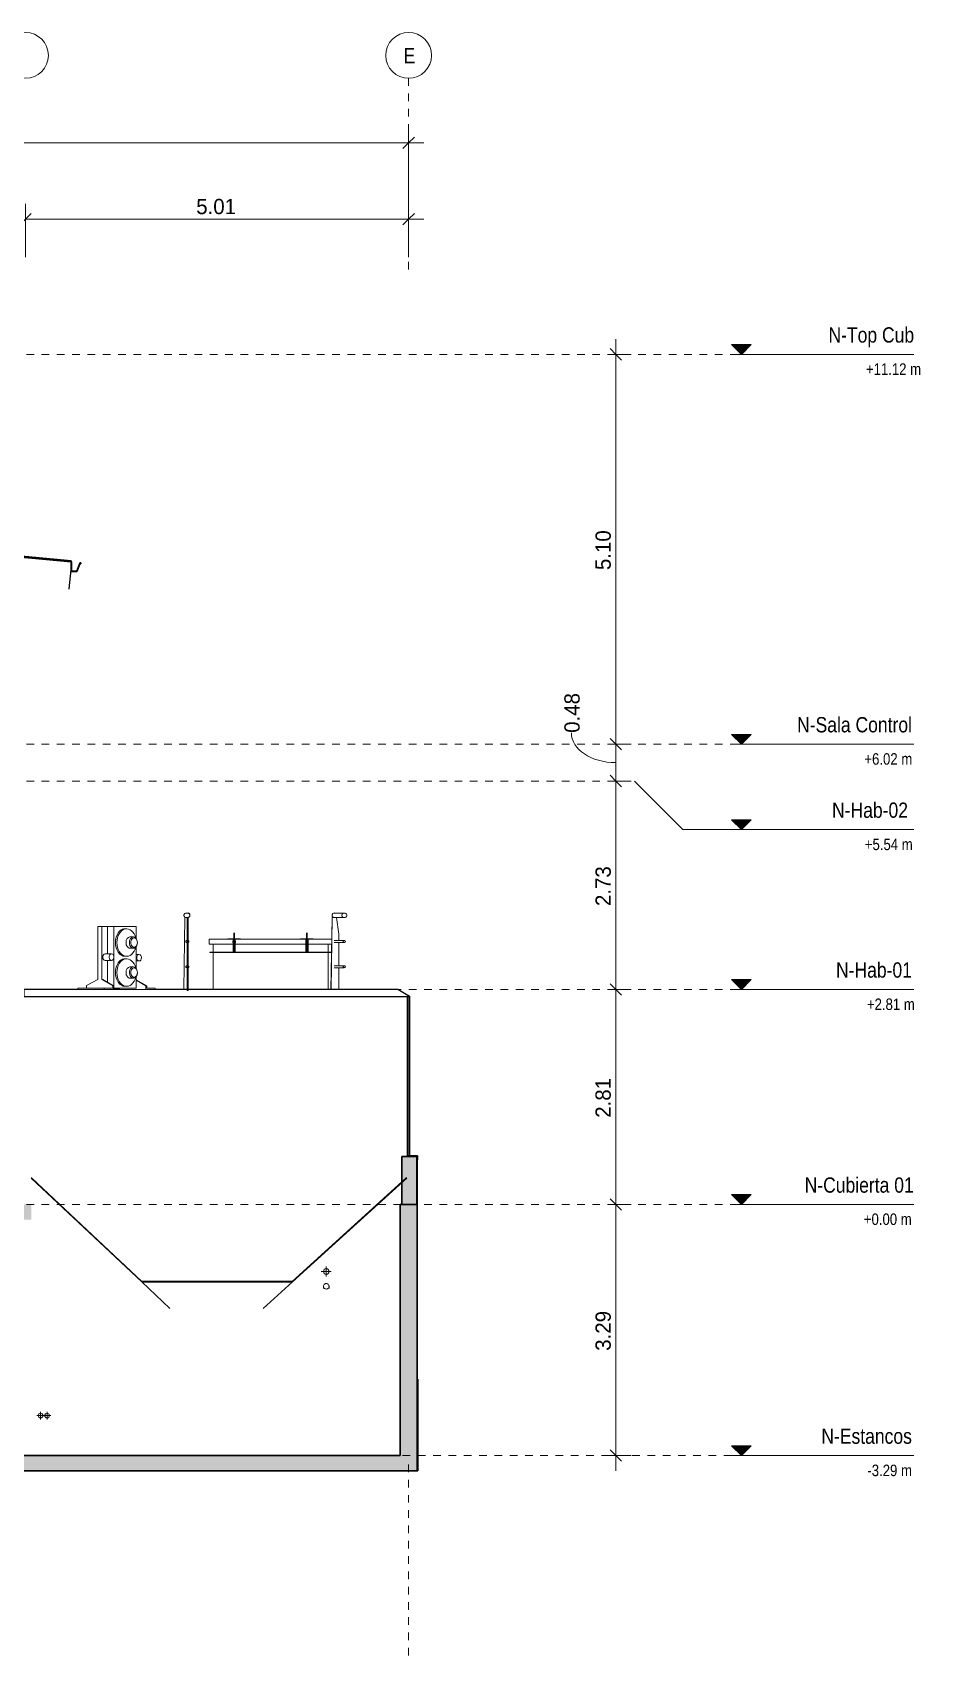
# Model space of a CAD drawing. Header units: metres. Extents: x -3 to 141, y -7 to 15.
# Drawn here: x 78.96 to 90.82, y -5.9 to 15.33 of the extents above; entities that cross this region are included whole.
import ezdxf

# ---------------------------------------------------------------- set-up
doc = ezdxf.new("R2010")
doc.units = ezdxf.units.M
doc.linetypes.add('Centre', pattern=[0.03175, 0.00635, -0.00475, 0.0159, -0.00475])
doc.linetypes.add('Grid Line', pattern=[0.022225, 0.0127, -0.003175, 0.003175, -0.003175])
for name, color, linetype, lineweight in [('A-ANNO-DIMS', 7, 'Continuous', 9), ('A-ANNO-DIMS-100', 7, 'Continuous', 9), ('A-FLOR', 7, 'Continuous', 9), ('A-FLOR-HRAL', 7, 'Continuous', 9), ('A-FLOR-LEVL', 7, 'Continuous', 9), ('A-FLOR-PATT', 7, 'Continuous', 35), ('A-GENM', 7, 'Continuous', 9), ('A-ROOF', 7, 'Continuous', 9), ('A-ROOF-MCUT', 7, 'Continuous', 35), ('A-WALL', 7, 'Continuous', 9), ('A-WALL-PATT', 7, 'Continuous', 35), ('I-WALL', 7, 'Continuous', 9), ('M-EQPM', 7, 'Continuous', 9), ('P-PIPE', 7, 'Continuous', 9), ('P-PIPE-CNTR', 7, 'Continuous', 9), ('S-GRID', 7, 'Continuous', 9), ('S-GRID-IDEN', 7, 'Continuous', 9)]:
    doc.layers.add(name, color=color, linetype=linetype, lineweight=lineweight)
doc.layers.add('G-IMPT', color=7, linetype='Continuous', lineweight=9, true_color=0xffff7f)
doc.styles.add('Century Gothic_1', font='GOTHIC.TTF', dxfattribs={"height": 0.2})
doc.styles.add('Saira Condensed', font='SairaCondensed-Regular.ttf', dxfattribs={"height": 0.2})
doc.styles.add('Saira Condensed_1', font='SairaCondensed-Regular.ttf', dxfattribs={"height": 0.15})
doc.dimstyles.new('FCA_N_Cotas_E100', dxfattribs={"dimscale": 0.3048, "dimtxt": 0.208834, "dimasz": 0.492126, "dimexe": 0.656168, "dimexo": 0.656168, "dimgap": 0.032808, "dimtad": 1, "dimrnd": 0.01, "dimzin": 0, "dimdsep": 46, "dimtxsty": 'Century Gothic_1', "dimblk1": 'OBLIQUE', "dimblk2": 'OBLIQUE', "dimsah": 1, "dimcen": 0.09, "dimdle": 0.656168, "dimazin": 2, "dimtfac": 1, "dimtdec": 4, "dimtix": 1, "dimtmove": 0, "dimatfit": 3, "dimfxl": 1, "dimtvp": 1, "dimtolj": 1, "dimtzin": 0, "dimarcsym": 2})
doc.dimstyles.new('FCA_N_Cotas_E100_1', dxfattribs={"dimscale": 0.3048, "dimtxt": 0.208834, "dimasz": 0.492126, "dimexe": 0.656168, "dimexo": 0.656168, "dimgap": 0.032808, "dimtad": 1, "dimrnd": 0.01, "dimzin": 0, "dimdsep": 46, "dimtxsty": 'Century Gothic_1', "dimblk1": 'OBLIQUE', "dimblk2": 'OBLIQUE', "dimsah": 1, "dimcen": 0.09, "dimdle": 0.656168, "dimazin": 2, "dimtfac": 1, "dimtdec": 4, "dimtix": 1, "dimtmove": 1, "dimatfit": 3, "dimfxl": 1, "dimtvp": 1, "dimtolj": 1, "dimtzin": 0, "dimarcsym": 2})

# ---------------------------------------------------------------- blocks, each defined once
blk = doc.blocks.new('M_Corniza Generica - Blanco-2492307-Sección 03')
at = {"layer": 'A-GENM', "true_color": 0xc0c0c0}
blk.add_hatch(color=9, dxfattribs=at).paths.add_polyline_path([(13.471, 8.054), (13.497, 8.303), (13.492, 8.303), (13.466, 8.055)])
at = {"layer": 'A-GENM', "lineweight": 25}
for p, q in [((13.492, 8.303), (13.466, 8.055)), ((13.471, 8.054), (13.497, 8.303)), ((13.497, 8.303), (13.492, 8.303)), ((13.466, 8.055), (13.471, 8.054))]:
    blk.add_line(p, q, dxfattribs=at)
blk = doc.blocks.new('Generic Models 1 - Generic Models 1-2589847-Sección 03')
at = {"layer": 'A-GENM', "lineweight": 25}
for p, q in [((13.583, 2.812), (12.877, 2.812)), ((12.877, 2.812), (12.877, 2.722)), ((14.129, 2.812), (14.049, 2.812)), ((17.768, 2.812), (14.596, 2.812)), ((17.918, 2.722), (17.768, 2.812)), ((12.877, 2.722), (17.918, 2.722))]:
    blk.add_line(p, q, dxfattribs=at)
blk = doc.blocks.new('Railing - 50 x 12mm-V20-Sección 03')
at = {"layer": 'A-FLOR-HRAL'}
for p, q in [((14.983, 3.752), (14.97, 2.812)), ((15.012, 3.752), (14.983, 3.752)), ((15.012, 3.752), (15.012, 2.797)), ((15.027, 3.752), (15.012, 3.752)), ((15.027, 2.797), (15.027, 3.752)), ((15.012, 2.797), (15.027, 2.797))]:
    blk.add_line(p, q, dxfattribs=at)
blk = doc.blocks.new('Railing - Railing-2595985-Sección 03')
at = {"layer": 'A-FLOR-HRAL'}
for p, q in [((15.026, 3.812), (15.01, 3.812)), ((15.01, 3.752), (15.026, 3.752)), ((15.049, 3.778), (15.049, 3.787)), ((15.026, 3.453), (15.01, 3.453)), ((15.01, 3.427), (15.026, 3.427)), ((15.026, 3.123), (15.01, 3.123)), ((15.01, 3.097), (15.026, 3.097))]:
    blk.add_line(p, q, dxfattribs=at)
at = {"layer": 'A-FLOR-HRAL', "flags": 128}
for points in [[(15.049, 3.787), (15.047, 3.793), (15.043, 3.799), (15.037, 3.804), (15.031, 3.808), (15.023, 3.811), (15.015, 3.812), (15.006, 3.812), (14.998, 3.811), (14.99, 3.809), (14.983, 3.805), (14.978, 3.8), (14.973, 3.795), (14.971, 3.789), (14.97, 3.783)], [(14.97, 3.783), (14.971, 3.776), (14.973, 3.77), (14.978, 3.765), (14.983, 3.76), (14.99, 3.756), (14.998, 3.754), (15.006, 3.753), (15.015, 3.753), (15.023, 3.754), (15.031, 3.757), (15.037, 3.761), (15.043, 3.766), (15.047, 3.772), (15.049, 3.778)], [(15.011, 3.452), (15.008, 3.452), (15.004, 3.452), (15.001, 3.451), (14.999, 3.449), (14.996, 3.447), (14.994, 3.445), (14.993, 3.443), (14.993, 3.44)], [(14.993, 3.44), (14.993, 3.437), (14.994, 3.435), (14.996, 3.433), (14.999, 3.431), (15.001, 3.429), (15.004, 3.428), (15.008, 3.428), (15.011, 3.428)], [(15.026, 3.44), (15.026, 3.443), (15.025, 3.445), (15.023, 3.447), (15.021, 3.449), (15.018, 3.451), (15.015, 3.452), (15.012, 3.452)], [(15.012, 3.428), (15.015, 3.428), (15.018, 3.429), (15.021, 3.431), (15.023, 3.433), (15.025, 3.435), (15.026, 3.437), (15.026, 3.44)], [(15.011, 3.122), (15.008, 3.122), (15.004, 3.122), (15.001, 3.121), (14.999, 3.119), (14.996, 3.117), (14.994, 3.115), (14.993, 3.113), (14.993, 3.11)], [(14.993, 3.11), (14.993, 3.107), (14.994, 3.105), (14.996, 3.103), (14.999, 3.101), (15.001, 3.099), (15.004, 3.098), (15.008, 3.098), (15.011, 3.098)], [(15.026, 3.11), (15.026, 3.113), (15.025, 3.115), (15.023, 3.117), (15.021, 3.119), (15.018, 3.121), (15.015, 3.122), (15.012, 3.122)], [(15.012, 3.098), (15.015, 3.098), (15.018, 3.099), (15.021, 3.101), (15.023, 3.103), (15.025, 3.105), (15.026, 3.107), (15.026, 3.11)]]:
    blk.add_lwpolyline(points, dxfattribs=at)
at = {"layer": 'A-FLOR-HRAL'}
for centre, major_axis, start_param, end_param in [((15.026, 3.783), (0, 0.03), 4.874637, 6.364309), ((15.026, 3.783), (0, 0.03), 3.060469, 3.125648), ((15.026, 3.783), (0, 0.03), 3.141223, 4.550141), ((15.026, 3.44), (0, 0.0125), 4.712389, 6.19781), ((15.026, 3.44), (0, 0.0125), 3.226968, 4.712389), ((15.026, 3.11), (0, 0.0125), 4.712389, 6.19781), ((15.026, 3.11), (0, 0.0125), 3.226968, 4.712389)]:
    blk.add_ellipse(centre, major_axis=major_axis, ratio=0.75471, start_param=start_param, end_param=end_param, dxfattribs=at)
blk.add_blockref('Railing - 50 x 12mm-V20-Sección 03', (0, 0))
blk = doc.blocks.new('Railing - 50 x 12mm-V21-Sección 03')
at = {"layer": 'A-FLOR-HRAL'}
for p, q in [((16.891, 2.812), (16.907, 3.752)), ((16.91, 3.752), (16.895, 2.812)), ((16.91, 3.752), (16.907, 3.752)), ((16.966, 3.752), (16.91, 3.752)), ((16.994, 3.537), (16.966, 3.752)), ((16.995, 3.452), (16.995, 3.525)), ((16.995, 3.122), (16.995, 3.428)), ((16.995, 2.812), (16.995, 3.098))]:
    blk.add_line(p, q, dxfattribs=at)
blk.add_ellipse((16.902, 3.525), major_axis=(0, 0.1), ratio=0.926663, start_param=4.712389, end_param=4.834562, dxfattribs=at)
blk = doc.blocks.new('Railing - Railing-2596027-Sección 03')
at = {"layer": 'A-FLOR-HRAL'}
for p, q in [((17.067, 3.812), (16.935, 3.812)), ((16.935, 3.752), (17.067, 3.752)), ((17.067, 3.453), (16.935, 3.453)), ((16.935, 3.427), (17.067, 3.427)), ((17.067, 3.123), (16.935, 3.123)), ((16.935, 3.097), (17.067, 3.097))]:
    blk.add_line(p, q, dxfattribs=at)
at = {"layer": 'A-FLOR-HRAL', "flags": 128}
for points in [[(17.099, 3.783), (17.099, 3.79), (17.096, 3.796), (17.091, 3.802), (17.085, 3.807), (17.079, 3.811), (17.071, 3.812), (17.063, 3.812), (17.056, 3.811), (17.049, 3.807), (17.043, 3.802), (17.038, 3.796), (17.036, 3.79), (17.035, 3.783)], [(17.035, 3.783), (17.036, 3.775), (17.038, 3.769), (17.043, 3.763), (17.049, 3.758), (17.056, 3.754), (17.063, 3.753), (17.071, 3.753), (17.079, 3.754), (17.085, 3.758), (17.091, 3.763), (17.096, 3.769), (17.099, 3.775), (17.099, 3.783)], [(17.081, 3.44), (17.08, 3.443), (17.079, 3.446), (17.077, 3.448), (17.075, 3.45), (17.072, 3.452), (17.069, 3.452), (17.065, 3.452), (17.062, 3.452), (17.059, 3.45), (17.057, 3.448), (17.055, 3.446), (17.054, 3.443), (17.054, 3.44)], [(17.054, 3.44), (17.054, 3.437), (17.055, 3.434), (17.057, 3.432), (17.059, 3.43), (17.062, 3.428), (17.065, 3.428), (17.069, 3.428), (17.072, 3.428), (17.075, 3.43), (17.077, 3.432), (17.079, 3.434), (17.08, 3.437), (17.081, 3.44)], [(17.081, 3.11), (17.08, 3.113), (17.079, 3.116), (17.077, 3.118), (17.075, 3.12), (17.072, 3.122), (17.069, 3.122), (17.065, 3.122), (17.062, 3.122), (17.059, 3.12), (17.057, 3.118), (17.055, 3.116), (17.054, 3.113), (17.054, 3.11)], [(17.054, 3.11), (17.054, 3.107), (17.055, 3.104), (17.057, 3.102), (17.059, 3.1), (17.062, 3.098), (17.065, 3.098), (17.069, 3.098), (17.072, 3.098), (17.075, 3.1), (17.077, 3.102), (17.079, 3.104), (17.08, 3.107), (17.081, 3.11)]]:
    blk.add_lwpolyline(points, dxfattribs=at)
at = {"layer": 'A-FLOR-HRAL'}
for start_param, end_param in [(0, 1.570796), (1.570796, 3.141593)]:
    blk.add_ellipse((16.935, 3.783), major_axis=(0, 0.03), ratio=0.926663, start_param=start_param, end_param=end_param, dxfattribs=at)
blk.add_blockref('Railing - 50 x 12mm-V21-Sección 03', (0, 0))
blk = doc.blocks.new('M_Boca Acceso Tanque alimentación - M_Boca Acceso Tanque alimentación-2597547-Sección 03')
at = {"layer": 'A-GENM', "color": 8, "true_color": 0x808080}
for p, q in [((15.3, 3.47), (15.622, 3.47)), ((15.3, 3.405), (15.3, 3.47)), ((15.612, 3.405), (15.3, 3.405)), ((15.352, 3.3), (15.352, 3.405)), ((15.543, 3.476), (15.622, 3.476)), ((15.543, 3.47), (15.543, 3.476)), ((15.622, 3.47), (15.543, 3.47)), ((15.612, 3.444), (15.61, 3.444)), ((15.61, 3.426), (15.612, 3.426)), ((15.622, 3.462), (15.612, 3.462)), ((15.612, 3.385), (15.612, 3.435)), ((15.632, 3.551), (15.622, 3.551)), ((15.622, 3.435), (15.622, 3.5)), ((15.622, 3.435), (15.622, 3.385)), ((15.622, 3.408), (15.632, 3.408)), ((15.632, 3.405), (15.622, 3.405)), ((15.622, 3.306), (15.622, 3.399)), ((15.622, 3.399), (15.622, 3.399)), ((15.632, 3.5), (15.632, 3.435)), ((15.632, 3.476), (15.632, 3.476)), ((15.632, 3.476), (15.711, 3.476)), ((15.632, 3.47), (16.573, 3.47)), ((15.711, 3.47), (15.632, 3.47)), ((15.642, 3.462), (15.632, 3.462)), ((15.632, 3.385), (15.632, 3.435)), ((15.643, 3.444), (15.642, 3.444)), ((15.642, 3.435), (15.642, 3.385)), ((15.642, 3.426), (15.643, 3.426)), ((16.563, 3.405), (15.642, 3.405)), ((15.642, 3.306), (15.642, 3.399)), ((15.642, 3.399), (15.642, 3.399)), ((15.711, 3.47), (15.711, 3.476)), ((16.494, 3.476), (16.573, 3.476)), ((16.494, 3.47), (16.494, 3.476)), ((16.573, 3.47), (16.494, 3.47)), ((16.563, 3.444), (16.562, 3.444)), ((16.562, 3.426), (16.563, 3.426)), ((16.573, 3.462), (16.563, 3.462)), ((16.563, 3.385), (16.563, 3.435)), ((16.583, 3.551), (16.573, 3.551)), ((16.573, 3.435), (16.573, 3.5)), ((16.573, 3.435), (16.573, 3.385)), ((16.573, 3.408), (16.583, 3.408)), ((16.583, 3.405), (16.573, 3.405)), ((16.573, 3.306), (16.573, 3.399)), ((16.573, 3.399), (16.573, 3.399)), ((16.583, 3.5), (16.583, 3.435)), ((16.583, 3.476), (16.583, 3.476)), ((16.583, 3.476), (16.662, 3.476)), ((16.583, 3.47), (16.902, 3.47)), ((16.662, 3.47), (16.583, 3.47)), ((16.593, 3.462), (16.583, 3.462)), ((16.583, 3.385), (16.583, 3.435)), ((16.595, 3.444), (16.593, 3.444)), ((16.593, 3.435), (16.593, 3.385)), ((16.593, 3.426), (16.595, 3.426)), ((16.901, 3.405), (16.593, 3.405)), ((16.593, 3.306), (16.593, 3.399)), ((16.593, 3.399), (16.593, 3.399)), ((16.662, 3.47), (16.662, 3.476)), ((16.857, 3.3), (16.857, 3.405)), ((15.307, 3.295), (15.307, 3.3)), ((16.899, 3.3), (15.307, 3.3)), ((15.307, 3.295), (16.899, 3.295)), ((15.352, 2.812), (15.352, 3.295)), ((15.612, 3.367), (15.612, 3.385)), ((15.612, 3.385), (15.622, 3.385)), ((15.612, 3.359), (15.612, 3.367)), ((15.622, 3.367), (15.612, 3.367)), ((15.612, 3.306), (15.612, 3.359)), ((15.622, 3.359), (15.612, 3.359)), ((15.622, 3.306), (15.612, 3.306)), ((15.622, 3.385), (15.622, 3.367)), ((15.622, 3.367), (15.622, 3.359)), ((15.622, 3.359), (15.622, 3.306)), ((15.622, 3.306), (15.622, 3.306)), ((15.632, 3.367), (15.632, 3.385)), ((15.632, 3.385), (15.642, 3.385)), ((15.632, 3.359), (15.632, 3.367)), ((15.642, 3.367), (15.632, 3.367)), ((15.632, 3.306), (15.632, 3.359)), ((15.642, 3.359), (15.632, 3.359)), ((15.642, 3.306), (15.632, 3.306)), ((15.642, 3.385), (15.642, 3.367)), ((15.642, 3.367), (15.642, 3.359)), ((15.642, 3.359), (15.642, 3.306)), ((15.642, 3.306), (15.642, 3.306)), ((16.563, 3.367), (16.563, 3.385)), ((16.563, 3.385), (16.573, 3.385)), ((16.563, 3.359), (16.563, 3.367)), ((16.573, 3.367), (16.563, 3.367)), ((16.563, 3.306), (16.563, 3.359)), ((16.573, 3.359), (16.563, 3.359)), ((16.573, 3.306), (16.563, 3.306)), ((16.573, 3.385), (16.573, 3.367)), ((16.573, 3.367), (16.573, 3.359)), ((16.573, 3.359), (16.573, 3.306)), ((16.573, 3.306), (16.573, 3.306)), ((16.583, 3.367), (16.583, 3.385)), ((16.583, 3.385), (16.593, 3.385)), ((16.583, 3.359), (16.583, 3.367)), ((16.593, 3.367), (16.583, 3.367)), ((16.583, 3.306), (16.583, 3.359)), ((16.593, 3.359), (16.583, 3.359)), ((16.593, 3.306), (16.583, 3.306)), ((16.593, 3.385), (16.593, 3.367)), ((16.593, 3.367), (16.593, 3.359)), ((16.593, 3.359), (16.593, 3.306)), ((16.593, 3.306), (16.593, 3.306)), ((16.857, 2.812), (16.857, 3.295))]:
    blk.add_line(p, q, dxfattribs=at)
for centre, major_axis, start_param, end_param in [((15.61, 3.435), (0, 0.00928), 0, 1.570796), ((15.61, 3.435), (0, 0.00928), 1.570796, 3.141593), ((15.612, 3.435), (0, 0.027), 0, 1.570796), ((15.622, 3.5), (0, 0.0513), 0, 1.570796), ((15.622, 3.435), (0, 0.0271), 2.617994, 2.879793), ((15.632, 3.5), (0, 0.0513), 6.193309, 6.283185), ((15.632, 3.5), (0, 0.0513), 0, 1.570796), ((15.632, 3.435), (0, 0.027), 0.261799, 0.785398), ((15.642, 3.435), (0, 0.027), 0, 1.570796), ((15.642, 3.435), (0, 0.00928), 2.356194, 2.617994), ((15.643, 3.435), (0, 0.00928), 0, 1.570796), ((15.643, 3.435), (0, 0.00928), 1.570796, 3.141593), ((16.562, 3.435), (0, 0.00928), 0, 1.570796), ((16.562, 3.435), (0, 0.00928), 1.570796, 3.141593), ((16.563, 3.435), (0, 0.027), 0, 1.570796), ((16.573, 3.5), (0, 0.0513), 0, 1.570796), ((16.573, 3.435), (0, 0.0271), 2.617994, 2.879793), ((16.583, 3.5), (0, 0.0513), 6.192816, 6.283185), ((16.583, 3.5), (0, 0.0513), 0, 1.570796), ((16.583, 3.435), (0, 0.027), 0.261799, 0.785398), ((16.593, 3.435), (0, 0.027), 0, 1.570796), ((16.593, 3.435), (0, 0.00928), 2.356194, 2.617994), ((16.595, 3.435), (0, 0.00928), 0, 1.570796), ((16.595, 3.435), (0, 0.00928), 1.570796, 3.141593)]:
    blk.add_ellipse(centre, major_axis=major_axis, ratio=0.00084, start_param=start_param, end_param=end_param, dxfattribs=at)
blk = doc.blocks.new('Ventilacion01 - Standard-2235841-Sección 03')
at = {"layer": 'M-EQPM'}
for p, q in [((13.844, 3.635), (13.844, 2.943)), ((13.897, 3.635), (13.844, 3.635)), ((13.897, 2.943), (13.897, 3.635)), ((13.973, 3.635), (13.897, 3.635)), ((13.973, 3.278), (13.973, 3.635)), ((14.055, 3.635), (13.973, 3.635)), ((14.055, 3.237), (14.055, 3.635)), ((14.347, 3.635), (14.055, 3.635)), ((14.347, 3.478), (14.347, 3.635)), ((14.221, 3.606), (14.201, 3.606)), ((14.31, 3.499), (14.265, 3.499)), ((14.024, 3.278), (13.94, 3.278)), ((13.94, 3.192), (14.024, 3.192)), ((13.973, 2.905), (13.973, 3.192)), ((14.055, 2.828), (14.055, 3.233)), ((14.201, 3.246), (14.221, 3.246)), ((14.221, 3.214), (14.201, 3.214)), ((14.265, 3.352), (14.31, 3.352)), ((14.347, 3.087), (14.347, 3.374)), ((14.384, 3.271), (14.347, 3.271)), ((14.31, 3.108), (14.265, 3.108)), ((14.347, 3.185), (14.384, 3.185)), ((14.347, 2.828), (14.347, 2.982)), ((13.583, 2.828), (13.926, 2.828)), ((13.583, 2.828), (13.583, 2.812)), ((13.583, 2.812), (13.926, 2.812)), ((13.844, 2.943), (13.696, 2.864)), ((13.696, 2.864), (13.696, 2.828)), ((14.039, 2.86), (13.897, 2.943)), ((13.897, 2.943), (13.908, 2.943)), ((13.908, 2.943), (14.049, 2.86)), ((14.039, 2.828), (13.926, 2.828)), ((13.926, 2.828), (13.926, 2.812)), ((13.926, 2.812), (14.049, 2.812)), ((14.039, 2.828), (14.039, 2.86)), ((14.049, 2.86), (14.039, 2.86)), ((14.049, 2.86), (14.049, 2.812)), ((14.055, 2.828), (14.049, 2.828)), ((14.347, 2.828), (14.055, 2.828)), ((14.129, 2.828), (14.129, 2.812)), ((14.129, 2.812), (14.472, 2.812)), ((14.201, 2.854), (14.221, 2.854)), ((14.265, 2.961), (14.31, 2.961)), ((14.347, 2.94), (14.483, 2.86)), ((14.472, 2.86), (14.347, 2.934)), ((14.472, 2.812), (14.472, 2.86)), ((14.483, 2.86), (14.472, 2.86)), ((14.472, 2.812), (14.596, 2.812)), ((14.483, 2.86), (14.483, 2.828)), ((14.596, 2.828), (14.483, 2.828)), ((14.596, 2.812), (14.596, 2.828))]:
    blk.add_line(p, q, dxfattribs=at)
for centre, major_axis, start_param, end_param in [((14.221, 3.426), (0, 0.18), 5.042164, 7.853982), ((14.201, 3.426), (0, 0.18), 0, 3.141593), ((14.201, 3.426), (0, 0.18), 0, 1.570796), ((14.201, 3.426), (0, 0.18), 1.570796, 3.141593), ((14.221, 3.426), (0, 0.18), 1.570796, 4.382614), ((14.265, 3.426), (0, 0.0736), 0, 1.570796), ((14.265, 3.426), (0, 0.0736), 1.570796, 3.141593), ((14.31, 3.426), (0, 0.0736), 4.712389, 7.853982), ((14.31, 3.426), (0, 0.0736), 1.570796, 4.712389), ((14.319, 3.426), (0, 0.0606), 4.712389, 7.853982), ((14.319, 3.426), (0, 0.0606), 1.570796, 4.712389), ((13.94, 3.235), (0, 0.043), 0, 1.570796), ((13.94, 3.235), (0, 0.043), 1.570796, 3.141593), ((14.024, 3.235), (0, 0.043), 4.712389, 7.853982), ((14.024, 3.235), (0, 0.043), 1.570796, 3.141593), ((14.024, 3.235), (0, 0.043), 3.141593, 4.712389), ((14.201, 3.034), (0, 0.18), 0, 3.141593), ((14.201, 3.034), (0, 0.18), 0, 1.570796), ((14.221, 3.034), (0, 0.18), 5.042164, 7.853982), ((14.384, 3.228), (0, 0.043), 4.712389, 7.853982), ((14.384, 3.228), (0, 0.043), 1.570796, 3.141593), ((14.384, 3.228), (0, 0.043), 3.141593, 4.712389), ((14.201, 3.034), (0, 0.18), 1.570796, 3.141593), ((14.221, 3.034), (0, 0.18), 1.570796, 4.382614), ((14.265, 3.034), (0, 0.0736), 0, 1.570796), ((14.265, 3.034), (0, 0.0736), 1.570796, 3.141593), ((14.31, 3.034), (0, 0.0736), 4.712389, 7.853982), ((14.31, 3.034), (0, 0.0736), 1.570796, 4.700556), ((14.319, 3.034), (0, 0.0606), 4.712389, 7.853982), ((14.319, 3.034), (0, 0.0606), 1.570796, 4.712389)]:
    blk.add_ellipse(centre, major_axis=major_axis, ratio=0.707107, start_param=start_param, end_param=end_param, dxfattribs=at)
blk = doc.blocks.new('M_Estanque Alimentación-2 - M_Estanque Alimentación-2-3172306-Sección 03')
at = {"layer": 'A-GENM', "lineweight": 25}
for p, q in [((12.983, 0.342), (12.973, 0.342)), ((12.973, 0.342), (14.418, -1.013)), ((14.42, -1.006), (12.983, 0.342)), ((17.873, 0.342), (16.387, -1.006)), ((16.39, -1.013), (17.883, 0.342)), ((17.883, 0.342), (17.873, 0.342)), ((14.418, -1.013), (16.39, -1.013)), ((16.387, -1.006), (14.42, -1.006))]:
    blk.add_line(p, q, dxfattribs=at)
at = {"layer": 'A-GENM', "color": 8, "true_color": 0x808080}
for p, q in [((14.787, -1.36), (14.418, -1.013)), ((16.39, -1.013), (16.008, -1.36))]:
    blk.add_line(p, q, dxfattribs=at)
blk = doc.blocks.new('Level - Con_Triangulo-1145791-Sección 03')
at = {"layer": 'A-FLOR-LEVL', "true_color": 0xe2e2e2}
blk.add_hatch(color=254, dxfattribs=at).paths.add_polyline_path([(22.387, 0.129), (22.259, 0), (22.13, 0.129)])
at = {"layer": 'A-FLOR-LEVL', "color": 253, "true_color": 0xaaaaaa}
for p, q in [((22.387, 0.129), (22.13, 0.129)), ((22.13, 0.129), (22.259, 0)), ((22.13, 0), (24.514, 0)), ((22.259, 0), (22.387, 0.129))]:
    blk.add_line(p, q, dxfattribs=at)
blk = doc.blocks.new('Grid - 3mm-1144979-Sección 03')
at = {"layer": 'S-GRID-IDEN', "color": 253, "true_color": 0xaaaaaa}
blk.add_circle((-5.916, 15.032), 0.3, dxfattribs=at)
blk = doc.blocks.new('DIMBLOCK11-Sección 03')
at = {"layer": 'A-ANNO-DIMS-100'}
for p, q in [((78.869, 12.889), (78.869, 13.089)), ((83.878, 12.889), (83.878, 13.089)), ((84.078, 12.889), (78.869, 12.889)), ((78.869, 12.889), (78.869, 12.392)), ((83.878, 12.889), (83.878, 12.392))]:
    blk.add_line(p, q, dxfattribs=at)
at = {"layer": 'A-ANNO-DIMS-100', "lineweight": 35}
for p, q in [((78.869, 12.889), (78.944, 12.964)), ((83.878, 12.889), (83.953, 12.964)), ((78.869, 12.889), (78.794, 12.814)), ((83.878, 12.889), (83.803, 12.814))]:
    blk.add_line(p, q, dxfattribs=at)
at = {"layer": 'A-ANNO-DIMS-100', "color": 0, "insert": (81.101, 13.155), "char_height": 0.2, "width": 0.65236, "attachment_point": 1, "line_spacing_factor": 0.984502, "style": 'Century Gothic_1'}
blk.add_mtext('5.01', dxfattribs=at)
blk = doc.blocks.new('_Oblique')
at = {"color": 0, "linetype": 'ByBlock', "lineweight": -2}
blk.add_line((-0.5, -0.5), (0.5, 0.5), dxfattribs=at)
blk = doc.blocks.new('DIMBLOCK15-Sección 03')
at = {"layer": 'A-ANNO-DIMS-100'}
for p, q in [((60.054, 13.889), (60.054, 14.089)), ((83.878, 13.889), (83.878, 14.089)), ((59.854, 13.889), (84.078, 13.889)), ((60.054, 13.889), (60.054, 12.392)), ((83.878, 13.889), (83.878, 12.392))]:
    blk.add_line(p, q, dxfattribs=at)
at = {"layer": 'A-ANNO-DIMS-100', "lineweight": 35}
for p, q in [((60.054, 13.889), (59.979, 13.814)), ((60.054, 13.889), (60.129, 13.964)), ((83.878, 13.889), (83.803, 13.814)), ((83.878, 13.889), (83.953, 13.964))]:
    blk.add_line(p, q, dxfattribs=at)
at = {"layer": 'A-ANNO-DIMS-100', "color": 0, "insert": (71.616, 14.155), "char_height": 0.2, "width": 0.83931, "attachment_point": 1, "line_spacing_factor": 0.984502, "style": 'Century Gothic_1'}
blk.add_mtext('23.82', dxfattribs=at)
blk = doc.blocks.new('DIMBLOCK16-Sección 03')
at = {"layer": 'A-ANNO-DIMS-100'}
for p, q in [((86.587, 11.321), (86.587, 6.021)), ((86.587, 11.121), (86.493, 11.121)), ((86.587, 11.121), (86.787, 11.121)), ((86.587, 6.021), (86.493, 6.021)), ((86.587, 6.021), (86.787, 6.021))]:
    blk.add_line(p, q, dxfattribs=at)
at = {"layer": 'A-ANNO-DIMS-100', "lineweight": 35}
for p, q in [((86.587, 11.121), (86.512, 11.196)), ((86.587, 11.121), (86.662, 11.046)), ((86.587, 6.021), (86.512, 6.096)), ((86.587, 6.021), (86.662, 5.946))]:
    blk.add_line(p, q, dxfattribs=at)
at = {"layer": 'A-ANNO-DIMS-100', "color": 0, "insert": (86.321, 8.299), "char_height": 0.2, "width": 0.65236, "attachment_point": 1, "rotation": 90, "line_spacing_factor": 0.984502, "style": 'Century Gothic_1'}
blk.add_mtext('5.10', dxfattribs=at)
blk = doc.blocks.new('DIMBLOCK17-Sección 03')
at = {"layer": 'A-ANNO-DIMS-100'}
for p, q in [((86.587, 6.021), (86.493, 6.021)), ((86.587, 6.021), (86.587, 5.539)), ((86.587, 6.021), (86.787, 6.021)), ((86.587, 5.539), (86.493, 5.539)), ((86.587, 5.539), (86.787, 5.539))]:
    blk.add_line(p, q, dxfattribs=at)
at = {"layer": 'A-ANNO-DIMS-100', "lineweight": 35}
for p, q in [((86.587, 6.021), (86.512, 6.096)), ((86.587, 6.021), (86.662, 5.946)), ((86.587, 5.539), (86.512, 5.614)), ((86.587, 5.539), (86.662, 5.464))]:
    blk.add_line(p, q, dxfattribs=at)
at = {"layer": 'A-ANNO-DIMS-100'}
blk.add_ellipse((86.587, 6.17), major_axis=(0.581, 0), ratio=0.671286, start_param=3.141593, end_param=4.712389, dxfattribs=at)
at = {"layer": 'A-ANNO-DIMS-100', "color": 0, "insert": (85.914, 6.17), "char_height": 0.2, "width": 0.65236, "attachment_point": 1, "rotation": 90, "line_spacing_factor": 0.984502, "style": 'Century Gothic_1'}
blk.add_mtext('0.48', dxfattribs=at)
blk = doc.blocks.new('DIMBLOCK18-Sección 03')
at = {"layer": 'A-ANNO-DIMS-100'}
for p, q in [((86.587, 5.539), (86.493, 5.539)), ((86.587, 5.539), (86.587, 2.812)), ((86.587, 5.539), (86.787, 5.539)), ((86.587, 2.812), (86.493, 2.812)), ((86.587, 2.812), (86.787, 2.812))]:
    blk.add_line(p, q, dxfattribs=at)
at = {"layer": 'A-ANNO-DIMS-100', "lineweight": 35}
for p, q in [((86.587, 5.539), (86.512, 5.614)), ((86.587, 5.539), (86.662, 5.464)), ((86.587, 2.812), (86.512, 2.887)), ((86.587, 2.812), (86.662, 2.737))]:
    blk.add_line(p, q, dxfattribs=at)
at = {"layer": 'A-ANNO-DIMS-100', "color": 0, "insert": (86.321, 3.904), "char_height": 0.2, "width": 0.65236, "attachment_point": 1, "rotation": 90, "line_spacing_factor": 0.984502, "style": 'Century Gothic_1'}
blk.add_mtext('2.73', dxfattribs=at)
blk = doc.blocks.new('DIMBLOCK19-Sección 03')
at = {"layer": 'A-ANNO-DIMS-100'}
for p, q in [((86.587, 2.812), (86.493, 2.812)), ((86.587, 2.812), (86.587, 0)), ((86.587, 2.812), (86.787, 2.812)), ((86.587, 0), (86.493, 0)), ((86.587, 0), (86.787, 0))]:
    blk.add_line(p, q, dxfattribs=at)
at = {"layer": 'A-ANNO-DIMS-100', "lineweight": 35}
for p, q in [((86.587, 2.812), (86.512, 2.887)), ((86.587, 2.812), (86.662, 2.737)), ((86.587, 0), (86.512, 0.075)), ((86.587, 0), (86.662, -0.075))]:
    blk.add_line(p, q, dxfattribs=at)
at = {"layer": 'A-ANNO-DIMS-100', "color": 0, "insert": (86.321, 1.134), "char_height": 0.2, "width": 0.65236, "attachment_point": 1, "rotation": 90, "line_spacing_factor": 0.984502, "style": 'Century Gothic_1'}
blk.add_mtext('2.81', dxfattribs=at)
blk = doc.blocks.new('DIMBLOCK20-Sección 03')
at = {"layer": 'A-ANNO-DIMS-100'}
for p, q in [((86.587, 0), (86.493, 0)), ((86.587, 0), (86.587, -3.485)), ((86.587, 0), (86.787, 0)), ((86.587, -3.285), (86.493, -3.285)), ((86.587, -3.285), (86.787, -3.285))]:
    blk.add_line(p, q, dxfattribs=at)
at = {"layer": 'A-ANNO-DIMS-100', "lineweight": 35}
for p, q in [((86.587, 0), (86.512, 0.075)), ((86.587, 0), (86.662, -0.075)), ((86.587, -3.285), (86.512, -3.21)), ((86.587, -3.285), (86.662, -3.36))]:
    blk.add_line(p, q, dxfattribs=at)
at = {"layer": 'A-ANNO-DIMS-100', "color": 0, "insert": (86.321, -1.914), "char_height": 0.2, "width": 0.65236, "attachment_point": 1, "rotation": 90, "line_spacing_factor": 0.984502, "style": 'Century Gothic_1'}
blk.add_mtext('3.29', dxfattribs=at)

msp = doc.modelspace()

# ---------------------------------------------------------------- hatches: boundary and pattern name
at = {"layer": 'A-FLOR-PATT', "lineweight": 9, "true_color": 0x9a9a9a}
h = msp.add_hatch(color=253, dxfattribs=at)
h.paths.add_polyline_path([(71.911, -0.2), (78.944, -0.2), (78.944, 0), (64.891, 0), (64.891, -0.2), (71.69, -0.2)])
h.paths.add_polyline_path([(60.003, -0.2), (60.144, -0.2), (60.144, 0), (59.944, 0), (59.944, -0.2)])
h.paths.add_polyline_path([(83.988, -0.2), (83.988, 0), (83.768, 0), (83.768, -0.2), (83.81, -0.2)])
msp.add_hatch(color=253, dxfattribs=at).paths.add_polyline_path([(82.078, -3.485), (83.768, -3.485), (83.768, -3.285), (60.164, -3.285), (60.164, -3.485), (78.615, -3.485)])
at = {"layer": 'A-ROOF', "true_color": 0x9a9a9a}
for points in [[(79.467, 8.412), (79.467, 8.422), (63.46, 9.907), (63.46, 9.897), (71.69, 9.134)], [(79.467, 8.407), (79.467, 8.412), (63.46, 9.897), (63.46, 9.892), (78.765, 8.472)]]:
    msp.add_hatch(color=253, dxfattribs=at).paths.add_polyline_path(points)
at = {"layer": 'A-WALL-PATT', "lineweight": 9, "true_color": 0x9a9a9a}
for points in [[(83.81, 0), (83.983, 0), (83.983, 0.628), (83.788, 0.628), (83.788, 0)], [(83.991, 0.585), (83.993, 0.585), (83.993, 0.635), (83.888, 0.635), (83.888, 0.633), (83.991, 0.633), (83.991, 0.62)], [(83.768, -3.485), (83.988, -3.485), (83.988, -0.2), (83.768, -0.2), (83.768, -3.285)]]:
    msp.add_hatch(color=253, dxfattribs=at).paths.add_polyline_path(points)
at = {"layer": 'I-WALL', "true_color": 0x9a9a9a}
for points in [[(83.888, 0.635), (83.888, 2.723), (83.863, 2.723), (83.863, 0.635)], [(83.983, 0), (83.988, 0), (83.988, 0.628), (83.983, 0.628), (83.983, 0.62)], [(83.998, -3.485), (83.998, -2.285), (83.988, -2.285), (83.988, -3.485)]]:
    msp.add_hatch(color=253, dxfattribs=at).paths.add_polyline_path(points)

# ---------------------------------------------------------------- linework, layer by layer
at = {"layer": 'A-FLOR', "lineweight": 35}
for p, q in [((83.988, 0), (83.768, 0)), ((83.768, 0), (83.768, -0.2)), ((83.988, -0.2), (83.988, 0)), ((83.768, -3.285), (76.794, -3.285)), ((60.164, -3.485), (83.768, -3.485))]:
    msp.add_line(p, q, dxfattribs=at)
at = {"layer": 'A-FLOR-LEVL', "color": 253, "linetype": 'Centre', "true_color": 0xaaaaaa}
for p, q in [((55.28, 11.121), (88.1, 11.121)), ((55.28, 6.021), (88.1, 6.021)), ((55.28, 5.539), (86.83, 5.539)), ((55.28, 2.812), (88.1, 2.812)), ((55.28, 0), (88.1, 0)), ((88.1, -3.285), (55.28, -3.285))]:
    msp.add_line(p, q, dxfattribs=at)
at = {"layer": 'A-FLOR-LEVL', "color": 253, "true_color": 0xaaaaaa}
for p, q in [((86.83, 5.539), (87.465, 4.904)), ((87.465, 4.904), (88.1, 4.904))]:
    msp.add_line(p, q, dxfattribs=at)
at = {"layer": 'A-ROOF', "lineweight": 35}
for p, q in [((79.467, 8.422), (63.46, 9.907)), ((78.765, 8.472), (79.467, 8.407)), ((79.467, 8.407), (79.467, 8.422))]:
    msp.add_line(p, q, dxfattribs=at)
at = {"layer": 'A-ROOF'}
msp.add_line((63.46, 9.897), (79.467, 8.412), dxfattribs=at)
at = {"layer": 'A-ROOF-MCUT'}
for p, q in [((79.47, 8.407), (79.467, 8.407)), ((79.467, 8.407), (79.467, 8.282)), ((79.467, 8.282), (79.541, 8.282)), ((79.47, 8.285), (79.47, 8.407)), ((79.539, 8.285), (79.47, 8.285)), ((79.577, 8.384), (79.539, 8.285)), ((79.541, 8.282), (79.579, 8.381)), ((79.589, 8.384), (79.577, 8.384)), ((79.592, 8.394), (79.579, 8.394)), ((79.579, 8.394), (79.579, 8.391)), ((79.579, 8.391), (79.589, 8.391)), ((79.579, 8.381), (79.592, 8.381)), ((79.589, 8.391), (79.589, 8.384)), ((79.592, 8.381), (79.592, 8.394))]:
    msp.add_line(p, q, dxfattribs=at)
at = {"layer": 'A-WALL', "lineweight": 35}
for p, q in [((83.993, 0.635), (83.888, 0.635)), ((83.888, 0.635), (83.888, 0.633)), ((83.888, 0.633), (83.991, 0.633)), ((83.991, 0.633), (83.991, 0.585)), ((83.991, 0.585), (83.993, 0.585)), ((83.993, 0.585), (83.993, 0.635))]:
    msp.add_line(p, q, dxfattribs=at)
at = {"layer": 'A-WALL'}
msp.add_line((83.983, 0.628), (83.983, 0), dxfattribs=at)
at = {"layer": 'I-WALL', "lineweight": 35}
for p, q in [((83.863, 2.723), (83.863, 0.635)), ((83.888, 2.723), (83.863, 2.723)), ((83.888, 0.635), (83.888, 2.723)), ((83.788, 0.628), (83.788, 0)), ((83.988, 0.628), (83.788, 0.628)), ((83.863, 0.635), (83.888, 0.635)), ((83.988, 0), (83.988, 0.628)), ((83.768, -0.2), (83.768, -3.285)), ((83.988, -0.2), (83.988, -3.485)), ((83.998, -2.285), (83.988, -2.285)), ((83.998, -3.485), (83.998, -2.285)), ((83.768, -3.485), (83.998, -3.485))]:
    msp.add_line(p, q, dxfattribs=at)
at = {"layer": 'P-PIPE'}
for p, q in [((82.764, -1.071), (82.764, -1.1)), ((82.764, -1.071), (82.765, -1.079)), ((82.765, -1.079), (82.768, -1.087)), ((82.768, -1.087), (82.772, -1.093)), ((82.772, -1.093), (82.778, -1.099)), ((82.778, -1.099), (82.785, -1.104)), ((82.785, -1.104), (82.793, -1.106)), ((82.793, -1.106), (82.801, -1.107)), ((82.801, -1.107), (82.809, -1.106)), ((82.809, -1.106), (82.817, -1.104)), ((82.817, -1.104), (82.823, -1.099)), ((82.823, -1.099), (82.829, -1.093)), ((82.829, -1.093), (82.834, -1.087)), ((82.834, -1.087), (82.836, -1.079)), ((82.837, -1.1), (82.837, -1.071))]:
    msp.add_line(p, q, dxfattribs=at)
at = {"layer": 'P-PIPE', "flags": 128}
for points in [[(82.801, -1.034), (82.793, -1.035), (82.785, -1.038), (82.778, -1.042), (82.772, -1.048), (82.768, -1.055), (82.765, -1.063), (82.764, -1.071)], [(82.837, -1.071), (82.836, -1.063), (82.834, -1.055), (82.829, -1.048), (82.823, -1.042), (82.817, -1.038), (82.809, -1.035), (82.801, -1.034)]]:
    msp.add_lwpolyline(points, dxfattribs=at)
at = {"layer": 'P-PIPE', "color": 96, "true_color": 0x007f00}
for centre, radius, start, end in [((82.801, -0.877), 0.0365, 0, 180), ((82.801, -0.877), 0.0365, 180, 360), ((79.066, -2.762), 0.0302, 0, 180), ((79.151, -2.762), 0.0302, 0, 180), ((79.066, -2.762), 0.0302, 180, 0), ((79.151, -2.762), 0.0302, 180, 0)]:
    msp.add_arc(centre, radius, start, end, dxfattribs=at)
at = {"layer": 'P-PIPE-CNTR'}
for p, q in [((82.801, -0.942), (82.801, -0.812)), ((82.736, -0.877), (82.866, -0.877)), ((79.066, -2.812), (79.066, -2.712)), ((79.151, -2.812), (79.151, -2.712)), ((79.016, -2.762), (79.116, -2.762)), ((79.101, -2.762), (79.201, -2.762))]:
    msp.add_line(p, q, dxfattribs=at)
at = {"layer": 'S-GRID', "color": 254, "linetype": 'Grid Line', "true_color": 0xd4d4d4}
for p, q in [((83.878, 12.232), (83.878, 14.732)), ((83.878, -5.901), (83.878, -3.401))]:
    msp.add_line(p, q, dxfattribs=at)

# ---------------------------------------------------------------- block references
at = {"layer": 'A-FLOR-HRAL'}
msp.add_blockref('Railing - Railing-2596027-Sección 03', (65.97, 0), dxfattribs=at)
at = {"layer": 'A-FLOR-LEVL', "color": 253, "true_color": 0xaaaaaa}
for p in [(65.97, 11.121), (65.97, 6.021), (65.97, 4.904), (65.97, 2.812), (65.97, 0), (65.97, -3.285)]:
    msp.add_blockref('Level - Con_Triangulo-1145791-Sección 03', p, dxfattribs=at)
at = {"layer": 'A-GENM', "color": 8, "true_color": 0x808080}
for name in ['M_Corniza Generica - Blanco-2492307-Sección 03', 'M_Boca Acceso Tanque alimentación - M_Boca Acceso Tanque alimentación-2597547-Sección 03', 'Generic Models 1 - Generic Models 1-2589847-Sección 03', 'M_Estanque Alimentación-2 - M_Estanque Alimentación-2-3172306-Sección 03']:
    msp.add_blockref(name, (65.97, 0), dxfattribs=at)
at = {"layer": 'G-IMPT'}
msp.add_blockref('Railing - Railing-2595985-Sección 03', (65.97, 0), dxfattribs=at)
at = {"layer": 'M-EQPM'}
msp.add_blockref('Ventilacion01 - Standard-2235841-Sección 03', (65.97, 0), dxfattribs=at)
at = {"layer": 'S-GRID-IDEN', "color": 253, "true_color": 0xaaaaaa}
for p in [(84.784, 0), (89.794, 0)]:
    msp.add_blockref('Grid - 3mm-1144979-Sección 03', p, dxfattribs=at)

# ---------------------------------------------------------------- texts
at = {"layer": 'S-GRID-IDEN', "color": 253, "true_color": 0xaaaaaa, "insert": (83.812, 15.129), "char_height": 0.2, "width": 0.15232, "attachment_point": 1, "style": 'Saira Condensed'}
msp.add_mtext('E', dxfattribs=at)

# ---------------------------------------------------------------- dimensions: what is measured, and where the dimension line sits
at = {"layer": 'A-ANNO-DIMS'}
for base, p1, p2, override, picture, middle in [((83.878, 13.889), (60.054, 12.192), (83.878, 12.192), {"dimpost": '<>', "dimfxl": 23.823665}, 'DIMBLOCK15-Sección 03', (71.966, 14.004)), ((78.869, 12.889), (83.878, 12.192), (78.869, 12.192), {"dimpost": '<>', "dimfxl": 5.009375}, 'DIMBLOCK11-Sección 03', (81.373, 13.004))]:
    dim = msp.add_linear_dim(base=base, p1=p1, p2=p2, dimstyle='FCA_N_Cotas_E100', override=override, dxfattribs=at)
    dim.commit()
    dim.dimension.update_dxf_attribs({"geometry": picture, "text_midpoint": middle})
for base, p1, p2, override, picture, middle in [((86.587, 6.021), (86.693, 11.121), (86.693, 6.021), {"dimpost": '<>', "dimfxl": 5.099811}, 'DIMBLOCK16-Sección 03', (86.472, 8.571)), ((86.587, 2.812), (86.693, 5.539), (86.693, 2.812), {"dimpost": '<>', "dimfxl": 2.72645}, 'DIMBLOCK18-Sección 03', (86.472, 4.176)), ((86.587, 0), (86.693, 2.812), (86.693, 0), {"dimpost": '<>', "dimfxl": 2.8125}, 'DIMBLOCK19-Sección 03', (86.472, 1.406)), ((86.5872, -3.2853), (86.6933, 0), (86.6933, -3.2853), {"dimpost": '<>', "dimfxl": 3.285254}, 'DIMBLOCK20-Sección 03', (86.4722, -1.6426))]:
    dim = msp.add_linear_dim(base=base, p1=p1, p2=p2, angle=90, dimstyle='FCA_N_Cotas_E100', override=override, dxfattribs=at)
    dim.commit()
    dim.dimension.update_dxf_attribs({"geometry": picture, "text_midpoint": middle})
dim = msp.add_linear_dim(base=(86.587, 5.539), p1=(86.693, 6.021), p2=(86.693, 5.539), angle=90, dimstyle='FCA_N_Cotas_E100_1', override={"dimpost": '<>', "dimfxl": 0.482329}, dxfattribs=at)
dim.commit()
dim.dimension.update_dxf_attribs({"geometry": 'DIMBLOCK17-Sección 03', "text_midpoint": (86.047, 6.497), "dimtype": 160, "text_rotation": 90})

# ---------------------------------------------------------------- next in the draw order: texts
at = {"layer": 'A-FLOR-LEVL', "color": 9, "true_color": 0xb7b7b7, "attachment_point": 1, "bg_fill": 3, "box_fill_scale": 1.25, "bg_fill_color": 256, "bg_fill_true_color": 13158600, "bg_fill_transparency": 0}
for s, insert, char_height, width, style in [('N-Top Cub', (89.367, 11.475), 0.2, 1.31477, 'Saira Condensed'), ('+11.12 m', (89.857, 11.003), 0.15, 0.72152, 'Saira Condensed_1'), ('N-Sala Control', (88.957, 6.376), 0.2, 1.81181, 'Saira Condensed'), ('+6.02 m', (89.837, 5.903), 0.15, 0.74557, 'Saira Condensed_1'), ('N-Hab-02', (89.414, 5.258), 0.2, 1.25865, 'Saira Condensed'), ('+5.54 m', (89.843, 4.786), 0.15, 0.73755, 'Saira Condensed_1'), ('N-Hab-01', (89.466, 3.167), 0.2, 1.19451, 'Saira Condensed'), ('+2.81 m', (89.87, 2.694), 0.15, 0.70548, 'Saira Condensed_1'), ('N-Cubierta 01', (89.056, 0.354), 0.2, 1.69156, 'Saira Condensed'), ('+0.00 m', (89.83, -0.118), 0.15, 0.75359, 'Saira Condensed_1'), ('N-Estancos', (89.274, -2.931), 0.2, 1.427, 'Saira Condensed'), ('-3.29 m', (89.876, -3.404), 0.15, 0.69747, 'Saira Condensed_1')]:
    msp.add_mtext(s, dxfattribs=dict(at, insert=insert, char_height=char_height, width=width, style=style))

doc.saveas('drawing.dxf')
